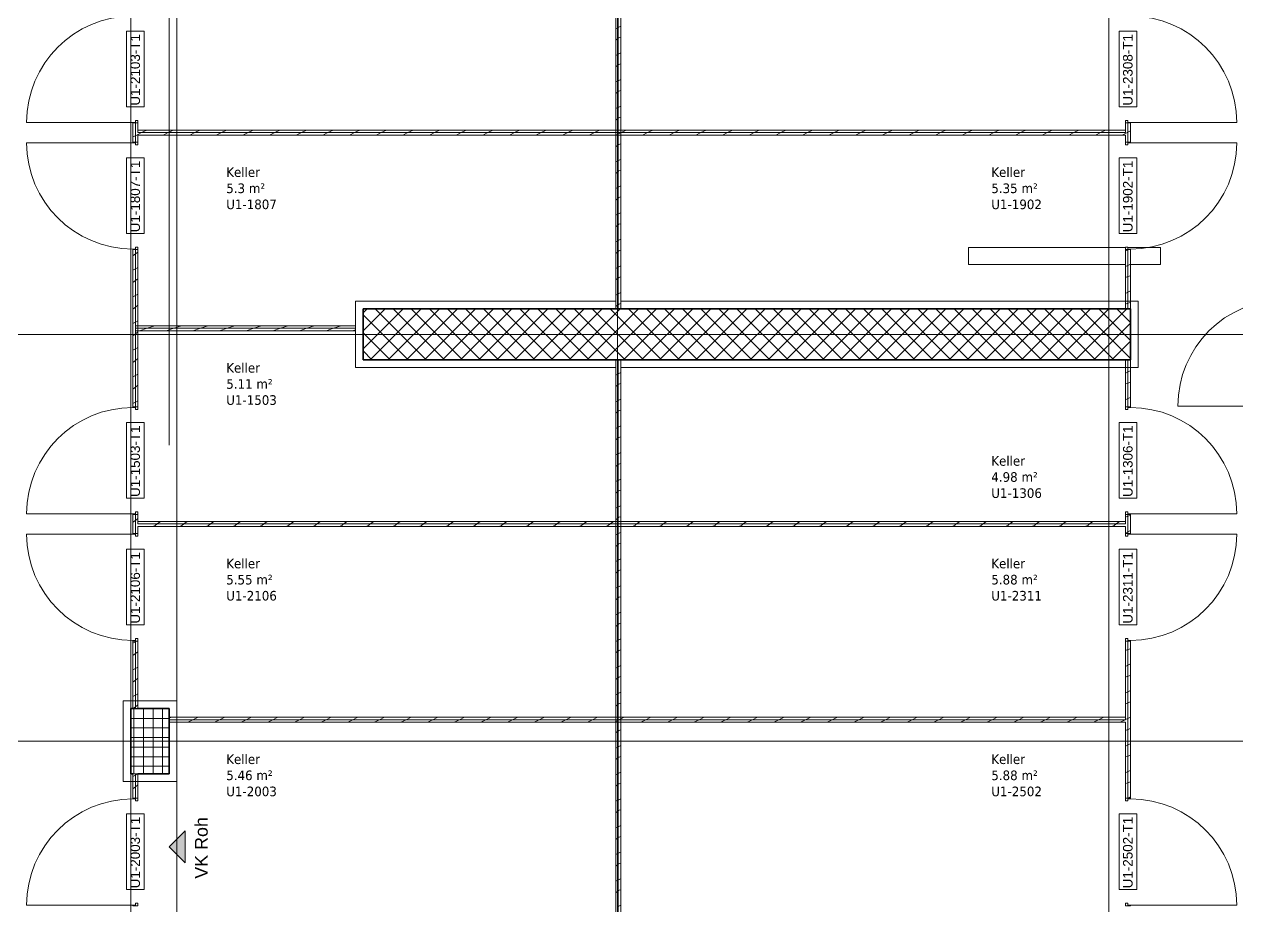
# Model space of a CAD drawing. Extents: x -882 to 937, y -179 to 966.
# Drawn here: x 124.1 to 313.7, y 317.1 to 454.9 of the extents above; entities that cross this region are included whole.
import ezdxf
from ezdxf.lldxf.tags import DXFTag

# ---------------------------------------------------------------- set-up
doc = ezdxf.new("R2010")
doc.units = 0
doc.layers.get('0').update_dxf_attribs({"lineweight": 13})
for name, color, linetype, lineweight in [('A-____-NOTE-TEXT', 7, 'Continuous', 9), ('A-AREA-____-IDEN', 7, 'Continuous', 5), ('A-DOOR-____-IDEN', 7, 'Continuous', 5), ('A-DOOR-FRAM-MCUT', 7, 'Continuous', 9), ('A-DOOR-OPNG-OTLN', 7, 'Continuous', 9), ('A-FLOR-____-OVHD', 7, 'Strichpunkt - Fein', 9), ('A-WALL-____-MCUT', 7, 'Continuous', 35), ('A-WALL-____-PATT', 7, 'Continuous', 35), ('A-WALL-FNSH-MCUT', 7, 'Continuous', 35), ('M-EQPM-____-OTLN', 7, 'Continuous', 9), ('S-COLS-____-MCUT', 7, 'Continuous', 35), ('S-COLS-____-OTLN', 7, 'Continuous', 9), ('S-GRID-____-OTLN', 7, 'Continuous', 5)]:
    doc.layers.add(name, color=color, linetype=linetype, lineweight=lineweight)
doc.styles.get("Standard").update_dxf_attribs({"font": 'arial.ttf'})
tags = doc.linetypes.add('_Rasterlinie_', pattern=[0.375, 0.2, -0.05, 0.075, -0.05]).pattern_tags.tags
tags[10:11] = [DXFTag(74, 4), DXFTag(75, 0), DXFTag(340, '0'), DXFTag(46, 1.0), DXFTag(50, 0.0), DXFTag(44, 0.0), DXFTag(45, 0.0)]
tags[8:9] = [DXFTag(74, 4), DXFTag(75, 0), DXFTag(340, '0'), DXFTag(46, 1.0), DXFTag(50, 0.0), DXFTag(44, 0.0), DXFTag(45, 0.0)]
tags[6:7] = [DXFTag(74, 4), DXFTag(75, 0), DXFTag(340, '0'), DXFTag(46, 1.0), DXFTag(50, 0.0), DXFTag(44, 0.0), DXFTag(45, 0.0)]
tags[4:5] = [DXFTag(74, 4), DXFTag(75, 0), DXFTag(340, '0'), DXFTag(46, 1.0), DXFTag(50, 0.0), DXFTag(44, 0.0), DXFTag(45, 0.0)]
tags = doc.linetypes.add('Strichpunkt - Fein', pattern=[0.2, 0.1, -0.05, 0, -0.05]).pattern_tags.tags
tags[10:11] = [DXFTag(74, 4), DXFTag(75, 0), DXFTag(340, '0'), DXFTag(46, 1.0), DXFTag(50, 0.0), DXFTag(44, 0.0), DXFTag(45, 0.0)]
tags[8:9] = [DXFTag(74, 4), DXFTag(75, 0), DXFTag(340, '0'), DXFTag(46, 1.0), DXFTag(50, 0.0), DXFTag(44, 0.0), DXFTag(45, 0.0)]
tags[6:7] = [DXFTag(74, 4), DXFTag(75, 0), DXFTag(340, '0'), DXFTag(46, 1.0), DXFTag(50, 0.0), DXFTag(44, 0.0), DXFTag(45, 0.0)]
tags[4:5] = [DXFTag(74, 4), DXFTag(75, 0), DXFTag(340, '0'), DXFTag(46, 1.0), DXFTag(50, 0.0), DXFTag(44, 0.0), DXFTag(45, 0.0)]

# ---------------------------------------------------------------- blocks, each defined once
blk = doc.blocks.new('Referenz-A0UJ2GK4XE', base_point=(-896.79, -159.76))
at = {"layer": 'A-____-NOTE-TEXT', "color": 0, "linetype": 'Continuous', "lineweight": 5, "ltscale": 0.13}
for p, q in [((149.28, 328.79), (146.78, 326.29)), ((149.28, 323.79), (149.28, 328.79)), ((146.78, 326.29), (149.28, 323.79))]:
    blk.add_line(p, q, dxfattribs=at)
for points in [[(149.28, 326.29), (146.78, 326.29), (149.28, 328.79)], [(149.28, 326.29), (149.28, 323.79), (146.78, 326.29)]]:
    blk.add_solid(points, dxfattribs=at)
at = {"layer": 'A-DOOR-____-IDEN', "color": 0, "linetype": 'Continuous', "ltscale": 0.13}
for p, q in [((140.08, 441.96), (140.08, 453.8)), ((140.08, 453.8), (142.86, 453.8)), ((142.86, 453.8), (142.86, 441.96)), ((295.28, 441.96), (295.28, 453.8)), ((295.28, 453.8), (298.06, 453.8)), ((298.06, 453.8), (298.06, 441.96)), ((142.86, 441.96), (140.08, 441.96)), ((298.06, 441.96), (295.28, 441.96)), ((140.08, 422.16), (140.08, 434)), ((140.08, 434), (142.86, 434)), ((142.86, 434), (142.86, 422.16)), ((295.28, 422.16), (295.28, 434)), ((295.28, 434), (298.06, 434)), ((298.06, 434), (298.06, 422.16)), ((142.86, 422.16), (140.08, 422.16)), ((298.06, 422.16), (295.28, 422.16)), ((140.08, 380.78), (140.08, 392.62)), ((140.08, 392.62), (142.86, 392.62)), ((142.86, 392.62), (142.86, 380.78)), ((295.28, 380.78), (295.28, 392.62)), ((295.28, 392.62), (298.06, 392.62)), ((298.06, 392.62), (298.06, 380.78)), ((142.86, 380.78), (140.08, 380.78)), ((298.06, 380.78), (295.28, 380.78)), ((140.08, 360.98), (140.08, 372.82)), ((140.08, 372.82), (142.86, 372.82)), ((142.86, 372.82), (142.86, 360.98)), ((295.28, 360.98), (295.28, 372.82)), ((295.28, 372.82), (298.06, 372.82)), ((298.06, 372.82), (298.06, 360.98)), ((142.86, 360.98), (140.08, 360.98)), ((298.06, 360.98), (295.28, 360.98)), ((140.08, 319.6), (140.08, 331.44)), ((140.08, 331.44), (142.86, 331.44)), ((142.86, 331.44), (142.86, 319.6)), ((295.28, 319.6), (295.28, 331.44)), ((295.28, 331.44), (298.06, 331.44)), ((298.06, 331.44), (298.06, 319.6)), ((142.86, 319.6), (140.08, 319.6)), ((298.06, 319.6), (295.28, 319.6))]:
    blk.add_line(p, q, dxfattribs=at)
at = {"layer": 'A-DOOR-FRAM-MCUT', "color": 0, "linetype": 'Continuous', "ltscale": 0.13}
for p, q in [((141.48, 439.84), (141.88, 439.84)), ((141.48, 439.54), (141.48, 439.84)), ((141.88, 439.84), (141.88, 439.44)), ((296.68, 439.84), (296.28, 439.84)), ((296.28, 439.84), (296.28, 439.44)), ((296.68, 439.54), (296.68, 439.84)), ((141.08, 439.54), (141.48, 439.54)), ((141.08, 439.44), (141.08, 439.54)), ((141.88, 439.44), (141.08, 439.44)), ((296.28, 439.44), (297.08, 439.44)), ((297.08, 439.54), (296.68, 439.54)), ((297.08, 439.44), (297.08, 439.54)), ((141.08, 436.44), (141.08, 436.34)), ((141.88, 436.44), (141.08, 436.44)), ((141.08, 436.34), (141.48, 436.34)), ((141.48, 436.34), (141.48, 436.04)), ((141.48, 436.04), (141.88, 436.04)), ((141.88, 436.04), (141.88, 436.44)), ((296.28, 436.44), (297.08, 436.44)), ((296.28, 436.04), (296.28, 436.44)), ((296.68, 436.04), (296.28, 436.04)), ((296.68, 436.34), (296.68, 436.04)), ((297.08, 436.34), (296.68, 436.34)), ((297.08, 436.44), (297.08, 436.34)), ((141.08, 419.74), (141.08, 419.64)), ((141.48, 419.74), (141.08, 419.74)), ((141.08, 419.64), (141.88, 419.64)), ((141.88, 420.04), (141.48, 420.04)), ((141.48, 420.04), (141.48, 419.74)), ((141.88, 419.64), (141.88, 420.04)), ((296.28, 420.04), (296.68, 420.04)), ((296.28, 419.64), (296.28, 420.04)), ((297.08, 419.64), (296.28, 419.64)), ((296.68, 420.04), (296.68, 419.74)), ((296.68, 419.74), (297.08, 419.74)), ((297.08, 419.74), (297.08, 419.64)), ((141.08, 395.06), (141.88, 395.06)), ((141.08, 394.96), (141.08, 395.06)), ((141.48, 394.96), (141.08, 394.96)), ((141.48, 394.66), (141.48, 394.96)), ((141.88, 394.66), (141.48, 394.66)), ((141.88, 395.06), (141.88, 394.66)), ((297.08, 395.06), (296.28, 395.06)), ((296.28, 395.06), (296.28, 394.66)), ((296.28, 394.66), (296.68, 394.66)), ((296.68, 394.66), (296.68, 394.96)), ((296.68, 394.96), (297.08, 394.96)), ((297.08, 394.96), (297.08, 395.06)), ((141.08, 378.36), (141.48, 378.36)), ((141.08, 378.26), (141.08, 378.36)), ((141.88, 378.26), (141.08, 378.26)), ((141.48, 378.66), (141.88, 378.66)), ((141.48, 378.36), (141.48, 378.66)), ((141.88, 378.66), (141.88, 378.26)), ((296.68, 378.66), (296.28, 378.66)), ((296.28, 378.66), (296.28, 378.26)), ((296.28, 378.26), (297.08, 378.26)), ((296.68, 378.36), (296.68, 378.66)), ((297.08, 378.36), (296.68, 378.36)), ((297.08, 378.26), (297.08, 378.36)), ((141.08, 375.26), (141.08, 375.16)), ((141.88, 375.26), (141.08, 375.26)), ((141.08, 375.16), (141.48, 375.16)), ((141.48, 375.16), (141.48, 374.86)), ((141.48, 374.86), (141.88, 374.86)), ((141.88, 374.86), (141.88, 375.26)), ((296.28, 375.26), (297.08, 375.26)), ((296.28, 374.86), (296.28, 375.26)), ((296.68, 374.86), (296.28, 374.86)), ((296.68, 375.16), (296.68, 374.86)), ((297.08, 375.16), (296.68, 375.16)), ((297.08, 375.26), (297.08, 375.16)), ((141.08, 358.56), (141.08, 358.46)), ((141.48, 358.56), (141.08, 358.56)), ((141.08, 358.46), (141.88, 358.46)), ((141.88, 358.86), (141.48, 358.86)), ((141.48, 358.86), (141.48, 358.56)), ((141.88, 358.46), (141.88, 358.86)), ((296.28, 358.86), (296.68, 358.86)), ((296.28, 358.46), (296.28, 358.86)), ((297.08, 358.46), (296.28, 358.46)), ((296.68, 358.86), (296.68, 358.56)), ((296.68, 358.56), (297.08, 358.56)), ((297.08, 358.56), (297.08, 358.46)), ((141.08, 333.87), (141.88, 333.87)), ((141.08, 333.77), (141.08, 333.87)), ((141.48, 333.77), (141.08, 333.77)), ((141.48, 333.47), (141.48, 333.77)), ((141.88, 333.87), (141.88, 333.47)), ((297.08, 333.87), (296.28, 333.87)), ((296.28, 333.87), (296.28, 333.47)), ((296.68, 333.47), (296.68, 333.77)), ((296.68, 333.77), (297.08, 333.77)), ((297.08, 333.77), (297.08, 333.87)), ((141.88, 333.47), (141.48, 333.47)), ((296.28, 333.47), (296.68, 333.47)), ((141.08, 317.17), (141.48, 317.17)), ((141.08, 317.07), (141.08, 317.17)), ((141.88, 317.07), (141.08, 317.07)), ((141.48, 317.47), (141.88, 317.47)), ((141.48, 317.17), (141.48, 317.47)), ((141.88, 317.47), (141.88, 317.07)), ((296.68, 317.47), (296.28, 317.47)), ((296.28, 317.47), (296.28, 317.07)), ((296.28, 317.07), (297.08, 317.07)), ((296.68, 317.17), (296.68, 317.47)), ((297.08, 317.17), (296.68, 317.17)), ((297.08, 317.07), (297.08, 317.17))]:
    blk.add_line(p, q, dxfattribs=at)
at = {"layer": 'A-DOOR-OPNG-OTLN', "color": 0, "linetype": 'Continuous', "ltscale": 0.13}
for p, q in [((141.08, 439.54), (124.48, 439.54)), ((297.08, 439.54), (313.68, 439.54)), ((141.08, 436.34), (124.48, 436.34)), ((297.08, 436.34), (313.68, 436.34)), ((321.08, 395.19), (304.48, 395.19)), ((141.08, 378.36), (124.48, 378.36)), ((297.08, 378.36), (313.68, 378.36)), ((141.08, 375.16), (124.48, 375.16)), ((297.08, 375.16), (313.68, 375.16)), ((141.08, 317.17), (124.48, 317.17)), ((297.08, 317.17), (313.68, 317.17))]:
    blk.add_line(p, q, dxfattribs=at)
for centre, major_axis in [((141.08, 439.54), (0, 16.6)), ((297.08, 439.54), (16.6, 0)), ((141.08, 436.34), (-16.6, 0)), ((297.08, 436.34), (0, -16.6)), ((321.08, 395.19), (0, 16.6)), ((141.08, 378.36), (0, 16.6)), ((297.08, 378.36), (16.6, 0)), ((141.08, 375.16), (-16.6, 0)), ((297.08, 375.16), (0, -16.6)), ((141.08, 317.17), (0, 16.6)), ((297.08, 317.17), (16.6, 0))]:
    blk.add_ellipse(centre, major_axis=major_axis, ratio=1, start_param=0, end_param=1.570796, dxfattribs=at)
at = {"layer": 'A-FLOR-____-OVHD', "color": 0, "linetype": 'Strichpunkt - Fein', "ltscale": 0.13}
for p, q in [((146.78, 389.05), (146.78, 724.5)), ((147.98, 705.6), (147.98, 225.5)), ((216.58, 411.6), (175.88, 411.6)), ((175.88, 411.6), (175.88, 401.2)), ((298.28, 411.6), (217.38, 411.6)), ((298.28, 401.2), (298.28, 411.6)), ((175.88, 401.2), (216.58, 401.2)), ((217.38, 401.2), (298.28, 401.2)), ((147.98, 349.1), (139.58, 349.1)), ((139.58, 349.1), (139.58, 336.5)), ((147.98, 336.5), (147.98, 349.1)), ((139.58, 336.5), (147.98, 336.5))]:
    blk.add_line(p, q, dxfattribs=at)
at = {"layer": 'A-WALL-____-MCUT', "color": 0, "linetype": 'Continuous', "lineweight": 9, "ltscale": 0.13}
for p, q in [((216.98, 410.4), (216.98, 560)), ((141.48, 436.44), (141.48, 439.44)), ((141.88, 438.34), (141.88, 437.94)), ((296.28, 437.94), (141.88, 437.94)), ((296.28, 437.94), (296.28, 438.34)), ((296.68, 436.44), (296.68, 439.44)), ((141.48, 395.06), (141.48, 419.64)), ((296.68, 410.4), (296.68, 419.64)), ((175.88, 407.35), (141.48, 407.35)), ((216.98, 224.3), (216.98, 402.4)), ((296.68, 395.06), (296.68, 402.4)), ((141.48, 375.26), (141.48, 378.26)), ((296.68, 375.26), (296.68, 378.26)), ((141.88, 377.16), (141.88, 376.76)), ((296.28, 376.76), (141.88, 376.76)), ((296.28, 376.76), (296.28, 377.16)), ((141.48, 347.9), (141.48, 358.46)), ((296.68, 333.87), (296.68, 358.46)), ((141.08, 347.9), (141.88, 347.9)), ((296.28, 346.16), (146.78, 346.16)), ((296.28, 346.16), (296.28, 346.56)), ((141.88, 337.7), (141.08, 337.7)), ((141.48, 333.87), (141.48, 337.7))]:
    blk.add_line(p, q, dxfattribs=at)
at = {"layer": 'A-WALL-____-MCUT', "color": 0, "linetype": 'Continuous', "ltscale": 0.35}
for p, q in [((297.08, 410.4), (177.08, 410.4)), ((177.08, 410.4), (177.08, 402.4)), ((297.08, 402.4), (297.08, 410.4)), ((177.08, 402.4), (297.08, 402.4))]:
    blk.add_line(p, q, dxfattribs=at)
at = {"layer": 'A-WALL-____-PATT', "color": 0, "linetype": 'Continuous', "lineweight": 9, "ltscale": 0.13}
for p, q in [((216.98, 454.38), (216.58, 454.18)), ((217.38, 454.58), (216.98, 454.38)), ((216.98, 452.68), (216.58, 452.38)), ((217.06, 452.75), (216.98, 452.68)), ((217.38, 452.85), (217.1, 452.76)), ((216.98, 450.21), (216.58, 450.01)), ((217.38, 450.41), (216.98, 450.21)), ((216.98, 448.52), (216.58, 448.22)), ((217.06, 448.58), (216.98, 448.52)), ((217.38, 448.69), (217.1, 448.6)), ((216.98, 446.05), (216.58, 445.85)), ((217.38, 446.25), (216.98, 446.05)), ((216.98, 444.35), (216.58, 444.05)), ((217.06, 444.42), (216.98, 444.35)), ((217.38, 444.52), (217.1, 444.43)), ((216.98, 441.88), (216.58, 441.68)), ((217.38, 442.08), (216.98, 441.88)), ((216.98, 440.19), (216.58, 439.89)), ((217.06, 440.25), (216.98, 440.19)), ((217.38, 440.36), (217.1, 440.27)), ((142.45, 437.94), (141.88, 437.65)), ((143.25, 438.34), (142.45, 437.94)), ((146.61, 437.94), (145.81, 437.54)), ((147.41, 438.34), (146.61, 437.94)), ((150.78, 437.94), (149.98, 437.54)), ((151.58, 438.34), (150.78, 437.94)), ((154.94, 437.94), (154.14, 437.54)), ((155.74, 438.34), (154.94, 437.94)), ((159.11, 437.94), (158.31, 437.54)), ((159.91, 438.34), (159.11, 437.94)), ((163.27, 437.94), (162.47, 437.54)), ((164.07, 438.34), (163.27, 437.94)), ((167.44, 437.94), (166.64, 437.54)), ((168.24, 438.34), (167.44, 437.94)), ((171.6, 437.94), (170.8, 437.54)), ((172.4, 438.34), (171.6, 437.94)), ((175.77, 437.94), (174.97, 437.54)), ((176.57, 438.34), (175.77, 437.94)), ((179.93, 437.94), (179.13, 437.54)), ((180.73, 438.34), (179.93, 437.94)), ((184.1, 437.94), (183.3, 437.54)), ((184.9, 438.34), (184.1, 437.94)), ((188.26, 437.94), (187.46, 437.54)), ((189.06, 438.34), (188.26, 437.94)), ((192.43, 437.94), (191.63, 437.54)), ((193.23, 438.34), (192.43, 437.94)), ((196.59, 437.94), (195.79, 437.54)), ((197.39, 438.34), (196.59, 437.94)), ((200.76, 437.94), (199.96, 437.54)), ((201.56, 438.34), (200.76, 437.94)), ((204.92, 437.94), (204.12, 437.54)), ((205.72, 438.34), (204.92, 437.94)), ((209.09, 437.94), (208.29, 437.54)), ((209.89, 438.34), (209.09, 437.94)), ((213.25, 437.94), (212.45, 437.54)), ((214.05, 438.34), (213.25, 437.94)), ((217.42, 437.94), (216.62, 437.54)), ((218.22, 438.34), (217.42, 437.94)), ((221.58, 437.94), (220.78, 437.54)), ((222.38, 438.34), (221.58, 437.94)), ((225.75, 437.94), (224.95, 437.54)), ((226.55, 438.34), (225.75, 437.94)), ((229.91, 437.94), (229.11, 437.54)), ((230.71, 438.34), (229.91, 437.94)), ((234.07, 437.94), (233.27, 437.54)), ((234.87, 438.34), (234.07, 437.94)), ((238.24, 437.94), (237.44, 437.54)), ((239.04, 438.34), (238.24, 437.94)), ((242.4, 437.94), (241.6, 437.54)), ((243.2, 438.34), (242.4, 437.94)), ((246.57, 437.94), (245.77, 437.54)), ((247.37, 438.34), (246.57, 437.94)), ((250.73, 437.94), (249.93, 437.54)), ((251.53, 438.34), (250.73, 437.94)), ((254.9, 437.94), (254.1, 437.54)), ((255.7, 438.34), (254.9, 437.94)), ((259.06, 437.94), (258.26, 437.54)), ((259.86, 438.34), (259.06, 437.94)), ((263.23, 437.94), (262.43, 437.54)), ((264.03, 438.34), (263.23, 437.94)), ((267.39, 437.94), (266.59, 437.54)), ((268.19, 438.34), (267.39, 437.94)), ((271.56, 437.94), (270.76, 437.54)), ((272.36, 438.34), (271.56, 437.94)), ((275.72, 437.94), (274.92, 437.54)), ((276.52, 438.34), (275.72, 437.94)), ((279.89, 437.94), (279.09, 437.54)), ((280.69, 438.34), (279.89, 437.94)), ((284.05, 437.94), (283.25, 437.54)), ((284.85, 438.34), (284.05, 437.94)), ((288.22, 437.94), (287.42, 437.54)), ((289.02, 438.34), (288.22, 437.94)), ((292.38, 437.94), (291.58, 437.54)), ((293.18, 438.34), (292.38, 437.94)), ((296.68, 438), (296.28, 437.8)), ((297.08, 438.2), (296.68, 438)), ((141.48, 437.45), (141.08, 437.25)), ((141.88, 437.65), (141.48, 437.45)), ((216.62, 437.54), (216.58, 437.52)), ((217.06, 436.09), (216.98, 436.02)), ((217.38, 436.2), (217.1, 436.1)), ((296.28, 437.8), (295.75, 437.54)), ((216.98, 436.02), (216.58, 435.72)), ((216.98, 433.55), (216.58, 433.35)), ((217.38, 433.75), (216.98, 433.55)), ((216.98, 431.86), (216.58, 431.56)), ((217.06, 431.92), (216.98, 431.86)), ((217.38, 432.03), (217.1, 431.94)), ((216.98, 429.39), (216.58, 429.19)), ((217.38, 429.59), (216.98, 429.39)), ((216.98, 427.69), (216.58, 427.39)), ((217.06, 427.76), (216.98, 427.69)), ((217.38, 427.87), (217.1, 427.77)), ((216.98, 425.22), (216.58, 425.02)), ((217.38, 425.42), (216.98, 425.22)), ((216.98, 423.53), (216.58, 423.23)), ((217.06, 423.59), (216.98, 423.53)), ((217.38, 423.7), (217.1, 423.61)), ((216.98, 421.06), (216.58, 420.86)), ((217.38, 421.26), (216.98, 421.06)), ((141.88, 419.27), (141.48, 418.97)), ((216.98, 419.36), (216.58, 419.06)), ((217.06, 419.43), (216.98, 419.36)), ((217.38, 419.54), (217.1, 419.45)), ((296.68, 419.59), (296.28, 419.46)), ((296.81, 419.64), (296.68, 419.59)), ((141.48, 418.97), (141.08, 418.67)), ((217.38, 417.09), (216.98, 416.89)), ((296.68, 417.18), (296.28, 416.98)), ((297.08, 417.38), (296.68, 417.18)), ((141.48, 416.63), (141.08, 416.43)), ((141.88, 416.83), (141.48, 416.63)), ((216.98, 416.89), (216.58, 416.69)), ((216.98, 415.2), (216.58, 414.9)), ((217.06, 415.26), (216.98, 415.2)), ((217.38, 415.37), (217.1, 415.28)), ((296.68, 415.43), (296.28, 415.3)), ((297.08, 415.56), (296.68, 415.43)), ((141.48, 414.8), (141.08, 414.5)), ((141.88, 415.1), (141.48, 414.8)), ((141.48, 412.46), (141.08, 412.26)), ((141.88, 412.66), (141.48, 412.46)), ((216.98, 412.73), (216.58, 412.53)), ((217.38, 412.93), (216.98, 412.73)), ((296.68, 413.01), (296.28, 412.81)), ((297.08, 413.21), (296.68, 413.01)), ((297.08, 411.4), (296.68, 411.26)), ((141.48, 410.64), (141.08, 410.34)), ((141.88, 410.94), (141.48, 410.64)), ((177.08, 409.77), (177.7, 410.4)), ((177.08, 406.94), (180.53, 410.4)), ((177.08, 404.12), (183.36, 410.4)), ((178.19, 402.4), (186.19, 410.4)), ((186.97, 402.4), (178.97, 410.4)), ((181.02, 402.4), (189.02, 410.4)), ((189.8, 402.4), (181.8, 410.4)), ((183.85, 402.4), (191.85, 410.4)), ((192.63, 402.4), (184.63, 410.4)), ((186.67, 402.4), (194.67, 410.4)), ((195.46, 402.4), (187.46, 410.4)), ((189.5, 402.4), (197.5, 410.4)), ((198.28, 402.4), (190.28, 410.4)), ((192.33, 402.4), (200.33, 410.4)), ((201.11, 402.4), (193.11, 410.4)), ((195.16, 402.4), (203.16, 410.4)), ((203.94, 402.4), (195.94, 410.4)), ((197.99, 402.4), (205.99, 410.4)), ((206.77, 402.4), (198.77, 410.4)), ((200.82, 402.4), (208.82, 410.4)), ((209.6, 402.4), (201.6, 410.4)), ((203.65, 402.4), (211.65, 410.4)), ((212.43, 402.4), (204.43, 410.4)), ((206.47, 402.4), (214.47, 410.4)), ((215.25, 402.4), (207.25, 410.4)), ((209.3, 402.4), (217.3, 410.4)), ((218.08, 402.4), (210.08, 410.4)), ((212.13, 402.4), (220.13, 410.4)), ((220.91, 402.4), (212.91, 410.4)), ((214.96, 402.4), (222.96, 410.4)), ((223.74, 402.4), (215.74, 410.4)), ((216.98, 411.03), (216.58, 410.73)), ((217.06, 411.1), (216.98, 411.03)), ((217.38, 411.21), (217.1, 411.12)), ((217.79, 402.4), (225.79, 410.4)), ((226.57, 402.4), (218.57, 410.4)), ((220.62, 402.4), (228.62, 410.4)), ((229.4, 402.4), (221.4, 410.4)), ((223.44, 402.4), (231.44, 410.4)), ((232.22, 402.4), (224.22, 410.4)), ((226.27, 402.4), (234.27, 410.4)), ((235.05, 402.4), (227.05, 410.4)), ((229.1, 402.4), (237.1, 410.4)), ((237.88, 402.4), (229.88, 410.4)), ((231.93, 402.4), (239.93, 410.4)), ((240.71, 402.4), (232.71, 410.4)), ((234.76, 402.4), (242.76, 410.4)), ((243.54, 402.4), (235.54, 410.4)), ((237.59, 402.4), (245.59, 410.4)), ((246.37, 402.4), (238.37, 410.4)), ((240.41, 402.4), (248.41, 410.4)), ((249.2, 402.4), (241.2, 410.4)), ((243.24, 402.4), (251.24, 410.4)), ((252.02, 402.4), (244.02, 410.4)), ((246.07, 402.4), (254.07, 410.4)), ((254.85, 402.4), (246.85, 410.4)), ((248.9, 402.4), (256.9, 410.4)), ((257.68, 402.4), (249.68, 410.4)), ((251.73, 402.4), (259.73, 410.4)), ((260.51, 402.4), (252.51, 410.4)), ((254.56, 402.4), (262.56, 410.4)), ((263.34, 402.4), (255.34, 410.4)), ((257.39, 402.4), (265.39, 410.4)), ((266.17, 402.4), (258.17, 410.4)), ((260.21, 402.4), (268.21, 410.4)), ((268.99, 402.4), (260.99, 410.4)), ((263.04, 402.4), (271.04, 410.4)), ((271.82, 402.4), (263.82, 410.4)), ((265.87, 402.4), (273.87, 410.4)), ((274.65, 402.4), (266.65, 410.4)), ((268.7, 402.4), (276.7, 410.4)), ((277.48, 402.4), (269.48, 410.4)), ((271.53, 402.4), (279.53, 410.4)), ((280.31, 402.4), (272.31, 410.4)), ((274.36, 402.4), (282.36, 410.4)), ((283.14, 402.4), (275.14, 410.4)), ((277.18, 402.4), (285.18, 410.4)), ((285.96, 402.4), (277.96, 410.4)), ((280.01, 402.4), (288.01, 410.4)), ((288.79, 402.4), (280.79, 410.4)), ((282.84, 402.4), (290.84, 410.4)), ((291.62, 402.4), (283.62, 410.4)), ((285.67, 402.4), (293.67, 410.4)), ((294.45, 402.4), (286.45, 410.4)), ((288.5, 402.4), (296.5, 410.4)), ((297.08, 402.6), (289.28, 410.4)), ((297.08, 405.43), (292.11, 410.4)), ((297.08, 408.26), (294.94, 410.4)), ((296.68, 411.26), (296.28, 411.13)), ((141.48, 408.3), (141.08, 408.1)), ((141.88, 408.5), (141.48, 408.3)), ((144.52, 407.75), (143.32, 407.35)), ((148.69, 407.75), (147.49, 407.35)), ((152.85, 407.75), (151.65, 407.35)), ((157.02, 407.75), (155.82, 407.35)), ((161.18, 407.75), (159.98, 407.35)), ((165.35, 407.75), (164.15, 407.35)), ((169.51, 407.75), (168.31, 407.35)), ((173.68, 407.75), (172.48, 407.35)), ((184.14, 402.4), (177.08, 409.47)), ((291.33, 402.4), (297.08, 408.15)), ((141.48, 406.47), (141.08, 406.17)), ((141.88, 406.77), (141.48, 406.47)), ((143.32, 407.35), (142.13, 406.95)), ((147.49, 407.35), (146.3, 406.95)), ((151.65, 407.35), (150.46, 406.95)), ((155.82, 407.35), (154.63, 406.95)), ((159.98, 407.35), (158.79, 406.95)), ((164.15, 407.35), (162.96, 406.95)), ((168.31, 407.35), (167.12, 406.95)), ((172.48, 407.35), (171.29, 406.95)), ((175.88, 407.09), (175.45, 406.95)), ((181.31, 402.4), (177.08, 406.64)), ((141.48, 404.13), (141.08, 403.93)), ((141.88, 404.33), (141.48, 404.13)), ((178.48, 402.4), (177.08, 403.81)), ((294.16, 402.4), (297.08, 405.32)), ((141.48, 402.31), (141.08, 402.01)), ((141.88, 402.61), (141.48, 402.31)), ((296.98, 402.4), (297.08, 402.49)), ((141.88, 400.17), (141.48, 399.97)), ((216.98, 400.23), (216.58, 400.03)), ((217.38, 400.43), (216.98, 400.23)), ((296.68, 400.52), (296.28, 400.32)), ((297.08, 400.72), (296.68, 400.52)), ((141.48, 399.97), (141.08, 399.77)), ((141.48, 398.14), (141.08, 397.84)), ((141.88, 398.44), (141.48, 398.14)), ((216.98, 398.54), (216.58, 398.24)), ((217.06, 398.61), (216.98, 398.54)), ((217.38, 398.71), (217.1, 398.62)), ((296.68, 398.77), (296.28, 398.64)), ((297.08, 398.9), (296.68, 398.77)), ((217.38, 396.27), (216.98, 396.07)), ((296.68, 396.35), (296.28, 396.15)), ((297.08, 396.55), (296.68, 396.35)), ((141.48, 395.8), (141.08, 395.6)), ((141.88, 396), (141.48, 395.8)), ((216.98, 396.07), (216.58, 395.87)), ((216.98, 394.37), (216.58, 394.07)), ((217.06, 394.44), (216.98, 394.37)), ((217.38, 394.55), (217.1, 394.46)), ((216.98, 391.9), (216.58, 391.7)), ((217.38, 392.1), (216.98, 391.9)), ((216.98, 390.21), (216.58, 389.91)), ((217.07, 390.28), (216.98, 390.21)), ((217.38, 390.38), (217.1, 390.29)), ((216.98, 387.74), (216.58, 387.54)), ((217.38, 387.94), (216.98, 387.74)), ((216.98, 386.04), (216.58, 385.74)), ((217.07, 386.11), (216.98, 386.04)), ((217.38, 386.22), (217.1, 386.13)), ((216.98, 383.57), (216.58, 383.37)), ((217.38, 383.77), (216.98, 383.57)), ((216.98, 381.88), (216.58, 381.58)), ((217.07, 381.95), (216.98, 381.88)), ((217.38, 382.05), (217.1, 381.96)), ((216.98, 379.41), (216.58, 379.21)), ((217.38, 379.61), (216.98, 379.41)), ((141.48, 377.32), (141.08, 377.02)), ((141.88, 377.62), (141.48, 377.32)), ((216.98, 377.71), (216.58, 377.41)), ((217.07, 377.78), (216.98, 377.71)), ((217.38, 377.89), (217.1, 377.8)), ((296.68, 377.95), (296.28, 377.81)), ((297.08, 378.08), (296.68, 377.95)), ((144.67, 376.58), (144.23, 376.36)), ((144.89, 376.76), (144.59, 376.53)), ((145.43, 377.16), (144.89, 376.76)), ((148.84, 376.58), (148.4, 376.36)), ((149.06, 376.76), (148.76, 376.53)), ((149.59, 377.16), (149.06, 376.76)), ((153, 376.58), (152.56, 376.36)), ((153.22, 376.76), (152.92, 376.53)), ((153.76, 377.16), (153.22, 376.76)), ((157.17, 376.58), (156.72, 376.36)), ((157.39, 376.76), (157.09, 376.53)), ((157.92, 377.16), (157.39, 376.76)), ((161.33, 376.58), (160.89, 376.36)), ((161.55, 376.76), (161.25, 376.53)), ((162.09, 377.16), (161.55, 376.76)), ((165.49, 376.58), (165.05, 376.36)), ((165.72, 376.76), (165.42, 376.53)), ((166.25, 377.16), (165.72, 376.76)), ((169.66, 376.58), (169.22, 376.36)), ((169.88, 376.76), (169.58, 376.53)), ((170.42, 377.16), (169.88, 376.76)), ((173.82, 376.58), (173.38, 376.36)), ((174.05, 376.76), (173.75, 376.53)), ((174.58, 377.16), (174.05, 376.76)), ((177.99, 376.58), (177.55, 376.36)), ((178.21, 376.76), (177.91, 376.53)), ((178.75, 377.16), (178.21, 376.76)), ((182.15, 376.58), (181.71, 376.36)), ((182.38, 376.76), (182.08, 376.53)), ((182.91, 377.16), (182.38, 376.76)), ((186.32, 376.58), (185.88, 376.36)), ((186.54, 376.76), (186.24, 376.53)), ((187.08, 377.16), (186.54, 376.76)), ((190.48, 376.58), (190.04, 376.36)), ((190.71, 376.76), (190.41, 376.53)), ((191.24, 377.16), (190.71, 376.76)), ((194.65, 376.58), (194.21, 376.36)), ((194.87, 376.76), (194.57, 376.53)), ((195.41, 377.16), (194.87, 376.76)), ((198.81, 376.58), (198.37, 376.36)), ((199.04, 376.76), (198.74, 376.53)), ((199.57, 377.16), (199.04, 376.76)), ((202.98, 376.58), (202.54, 376.36)), ((203.2, 376.76), (202.9, 376.53)), ((203.74, 377.16), (203.2, 376.76)), ((207.14, 376.58), (206.7, 376.36)), ((207.37, 376.76), (207.07, 376.53)), ((207.9, 377.16), (207.37, 376.76)), ((211.31, 376.58), (210.87, 376.36)), ((211.53, 376.76), (211.24, 376.53)), ((212.07, 377.16), (211.53, 376.76)), ((215.47, 376.58), (215.03, 376.36)), ((215.7, 376.76), (215.4, 376.53)), ((216.23, 377.16), (215.7, 376.76)), ((217.38, 375.44), (216.98, 375.24)), ((219.64, 376.58), (219.2, 376.36)), ((219.86, 376.76), (219.57, 376.53)), ((220.4, 377.16), (219.86, 376.76)), ((223.8, 376.58), (223.36, 376.36)), ((224.03, 376.76), (223.73, 376.53)), ((224.56, 377.16), (224.03, 376.76)), ((227.97, 376.58), (227.53, 376.36)), ((228.19, 376.76), (227.9, 376.53)), ((228.73, 377.16), (228.19, 376.76)), ((232.13, 376.58), (231.69, 376.36)), ((232.36, 376.76), (232.06, 376.53)), ((232.89, 377.16), (232.36, 376.76)), ((236.3, 376.58), (235.86, 376.36)), ((236.52, 376.76), (236.23, 376.53)), ((237.06, 377.16), (236.52, 376.76)), ((240.46, 376.58), (240.02, 376.36)), ((240.69, 376.76), (240.39, 376.53)), ((241.22, 377.16), (240.69, 376.76)), ((244.63, 376.58), (244.19, 376.36)), ((244.85, 376.76), (244.56, 376.54)), ((245.39, 377.16), (244.85, 376.76)), ((248.79, 376.58), (248.35, 376.36)), ((249.02, 376.76), (248.72, 376.54)), ((249.55, 377.16), (249.02, 376.76)), ((252.96, 376.58), (252.52, 376.36)), ((253.18, 376.76), (252.89, 376.54)), ((253.72, 377.16), (253.18, 376.76)), ((257.12, 376.58), (256.68, 376.36)), ((257.35, 376.76), (257.05, 376.54)), ((257.88, 377.16), (257.35, 376.76)), ((261.29, 376.58), (260.85, 376.36)), ((261.51, 376.76), (261.22, 376.54)), ((262.05, 377.16), (261.51, 376.76)), ((265.45, 376.58), (265.01, 376.36)), ((265.68, 376.76), (265.38, 376.54)), ((266.21, 377.16), (265.68, 376.76)), ((269.62, 376.58), (269.18, 376.36)), ((269.84, 376.76), (269.55, 376.54)), ((270.38, 377.16), (269.84, 376.76)), ((273.78, 376.58), (273.34, 376.36)), ((274.01, 376.76), (273.72, 376.54)), ((274.54, 377.16), (274.01, 376.76)), ((277.95, 376.58), (277.51, 376.36)), ((278.17, 376.76), (277.88, 376.54)), ((278.71, 377.16), (278.17, 376.76)), ((282.11, 376.58), (281.67, 376.36)), ((282.34, 376.76), (282.05, 376.54)), ((282.87, 377.16), (282.34, 376.76)), ((286.28, 376.58), (285.84, 376.36)), ((286.5, 376.76), (286.21, 376.54)), ((287.04, 377.16), (286.5, 376.76)), ((290.44, 376.58), (290, 376.36)), ((290.67, 376.76), (290.38, 376.54)), ((291.2, 377.16), (290.67, 376.76)), ((294.61, 376.58), (294.17, 376.36)), ((294.83, 376.76), (294.54, 376.54)), ((295.37, 377.16), (294.83, 376.76)), ((296.68, 375.53), (296.28, 375.33)), ((297.08, 375.73), (296.68, 375.53)), ((216.98, 375.24), (216.58, 375.04)), ((216.98, 373.55), (216.58, 373.25)), ((217.07, 373.62), (216.98, 373.55)), ((217.38, 373.72), (217.1, 373.63)), ((216.98, 371.08), (216.58, 370.88)), ((217.38, 371.28), (216.98, 371.08)), ((216.98, 369.38), (216.58, 369.08)), ((217.07, 369.45), (216.98, 369.38)), ((217.38, 369.56), (217.1, 369.47)), ((216.98, 366.91), (216.58, 366.71)), ((217.38, 367.11), (216.98, 366.91)), ((216.98, 365.22), (216.58, 364.92)), ((217.07, 365.29), (216.98, 365.22)), ((217.38, 365.39), (217.1, 365.3)), ((216.98, 362.75), (216.58, 362.55)), ((217.38, 362.95), (216.98, 362.75)), ((216.98, 361.05), (216.58, 360.75)), ((217.07, 361.12), (216.98, 361.05)), ((217.38, 361.23), (217.1, 361.14)), ((141.48, 358.32), (141.08, 358.12)), ((141.75, 358.46), (141.48, 358.32)), ((216.98, 358.58), (216.58, 358.38)), ((217.38, 358.78), (216.98, 358.58)), ((141.48, 356.49), (141.08, 356.19)), ((141.88, 356.79), (141.48, 356.49)), ((216.98, 356.89), (216.58, 356.59)), ((217.07, 356.96), (216.98, 356.89)), ((217.38, 357.07), (217.1, 356.98)), ((296.68, 357.12), (296.28, 356.99)), ((297.08, 357.26), (296.68, 357.12)), ((217.38, 354.62), (216.98, 354.42)), ((296.68, 354.7), (296.28, 354.5)), ((297.08, 354.9), (296.68, 354.7)), ((141.48, 354.15), (141.08, 353.95)), ((141.88, 354.35), (141.48, 354.15)), ((141.88, 352.63), (141.48, 352.33)), ((216.98, 354.42), (216.58, 354.22)), ((216.98, 352.72), (216.58, 352.42)), ((217.07, 352.8), (216.98, 352.72)), ((217.38, 352.9), (217.1, 352.81)), ((296.68, 352.96), (296.28, 352.82)), ((297.08, 353.09), (296.68, 352.96)), ((141.48, 352.33), (141.08, 352.03)), ((297.08, 350.74), (296.68, 350.54)), ((141.48, 349.99), (141.08, 349.79)), ((141.88, 350.19), (141.48, 349.99)), ((216.98, 350.25), (216.58, 350.05)), ((217.38, 350.45), (216.98, 350.25)), ((296.68, 350.54), (296.28, 350.34)), ((297.08, 348.93), (296.68, 348.79)), ((141.48, 348.16), (141.13, 347.9)), ((141.88, 348.46), (141.48, 348.16)), ((216.98, 348.56), (216.58, 348.26)), ((217.07, 348.63), (216.98, 348.56)), ((217.38, 348.74), (217.1, 348.65)), ((296.68, 348.79), (296.28, 348.66)), ((147.12, 346.56), (146.78, 346.39)), ((150.49, 346.16), (149.69, 345.76)), ((151.29, 346.56), (150.49, 346.16)), ((154.65, 346.16), (153.85, 345.76)), ((155.45, 346.56), (154.65, 346.16)), ((158.82, 346.16), (158.02, 345.76)), ((159.62, 346.56), (158.82, 346.16)), ((162.98, 346.16), (162.18, 345.76)), ((163.78, 346.56), (162.98, 346.16)), ((167.15, 346.16), (166.35, 345.76)), ((167.95, 346.56), (167.15, 346.16)), ((171.31, 346.16), (170.51, 345.76)), ((172.11, 346.56), (171.31, 346.16)), ((175.48, 346.16), (174.68, 345.76)), ((176.28, 346.56), (175.48, 346.16)), ((179.64, 346.16), (178.84, 345.76)), ((180.44, 346.56), (179.64, 346.16)), ((183.81, 346.16), (183.01, 345.76)), ((184.61, 346.56), (183.81, 346.16)), ((187.97, 346.16), (187.17, 345.76)), ((188.77, 346.56), (187.97, 346.16)), ((192.14, 346.16), (191.34, 345.76)), ((192.94, 346.56), (192.14, 346.16)), ((196.3, 346.16), (195.5, 345.76)), ((197.1, 346.56), (196.3, 346.16)), ((200.47, 346.16), (199.67, 345.76)), ((201.27, 346.56), (200.47, 346.16)), ((204.63, 346.16), (203.83, 345.76)), ((205.43, 346.56), (204.63, 346.16)), ((208.8, 346.16), (208, 345.76)), ((209.6, 346.56), (208.8, 346.16)), ((212.96, 346.16), (212.16, 345.76)), ((213.76, 346.56), (212.96, 346.16)), ((216.58, 345.89), (216.33, 345.76)), ((216.98, 346.09), (216.58, 345.89)), ((217.38, 346.29), (216.98, 346.09)), ((217.93, 346.56), (217.38, 346.29)), ((221.29, 346.16), (220.49, 345.76)), ((222.09, 346.56), (221.29, 346.16)), ((225.46, 346.16), (224.66, 345.76)), ((226.26, 346.56), (225.46, 346.16)), ((229.62, 346.16), (228.82, 345.76)), ((230.42, 346.56), (229.62, 346.16)), ((233.78, 346.16), (232.98, 345.76)), ((234.58, 346.56), (233.78, 346.16)), ((237.95, 346.16), (237.15, 345.76)), ((238.75, 346.56), (237.95, 346.16)), ((242.11, 346.16), (241.31, 345.76)), ((242.91, 346.56), (242.11, 346.16)), ((246.28, 346.16), (245.48, 345.76)), ((247.08, 346.56), (246.28, 346.16)), ((250.44, 346.16), (249.64, 345.76)), ((251.24, 346.56), (250.44, 346.16)), ((254.61, 346.16), (253.81, 345.76)), ((255.41, 346.56), (254.61, 346.16)), ((258.77, 346.16), (257.97, 345.76)), ((259.57, 346.56), (258.77, 346.16)), ((262.94, 346.16), (262.14, 345.76)), ((263.74, 346.56), (262.94, 346.16)), ((267.1, 346.16), (266.3, 345.76)), ((267.9, 346.56), (267.1, 346.16)), ((271.27, 346.16), (270.47, 345.76)), ((272.07, 346.56), (271.27, 346.16)), ((275.43, 346.16), (274.63, 345.76)), ((276.23, 346.56), (275.43, 346.16)), ((279.6, 346.16), (278.8, 345.76)), ((280.4, 346.56), (279.6, 346.16)), ((283.76, 346.16), (282.96, 345.76)), ((284.56, 346.56), (283.76, 346.16)), ((287.93, 346.16), (287.13, 345.76)), ((288.73, 346.56), (287.93, 346.16)), ((292.09, 346.16), (291.29, 345.76)), ((292.89, 346.56), (292.09, 346.16)), ((296.26, 346.16), (295.46, 345.76)), ((296.28, 346.17), (296.26, 346.16)), ((296.68, 346.37), (296.28, 346.17)), ((297.08, 346.57), (296.68, 346.37)), ((216.98, 344.39), (216.58, 344.09)), ((217.07, 344.47), (216.98, 344.39)), ((217.38, 344.57), (217.1, 344.48)), ((296.68, 344.63), (296.28, 344.49)), ((297.08, 344.76), (296.68, 344.63)), ((216.98, 341.92), (216.58, 341.72)), ((217.38, 342.12), (216.98, 341.92)), ((296.68, 342.21), (296.28, 342.01)), ((297.08, 342.41), (296.68, 342.21)), ((216.98, 340.23), (216.58, 339.93)), ((217.07, 340.3), (216.98, 340.23)), ((217.38, 340.41), (217.11, 340.32)), ((296.68, 340.46), (296.28, 340.33)), ((297.08, 340.6), (296.68, 340.46)), ((141.48, 337.49), (141.08, 337.29)), ((141.88, 337.69), (141.48, 337.49)), ((216.98, 337.76), (216.58, 337.56)), ((217.38, 337.96), (216.98, 337.76)), ((296.68, 338.04), (296.28, 337.84)), ((297.08, 338.24), (296.68, 338.04)), ((141.48, 335.67), (141.08, 335.37)), ((141.88, 335.97), (141.48, 335.67)), ((216.98, 336.06), (216.58, 335.76)), ((217.07, 336.14), (216.98, 336.06)), ((217.38, 336.24), (217.11, 336.15)), ((296.68, 336.3), (296.28, 336.17)), ((297.08, 336.43), (296.68, 336.3)), ((217.38, 333.8), (216.98, 333.6)), ((296.68, 333.88), (296.67, 333.87)), ((297.08, 334.08), (296.68, 333.88)), ((216.98, 333.6), (216.58, 333.4)), ((216.98, 331.9), (216.58, 331.6)), ((217.07, 331.97), (216.98, 331.9)), ((217.38, 332.08), (217.11, 331.99)), ((216.98, 329.43), (216.58, 329.23)), ((217.38, 329.63), (216.98, 329.43)), ((216.98, 327.73), (216.58, 327.43)), ((217.07, 327.81), (216.98, 327.73)), ((217.38, 327.91), (217.11, 327.82)), ((216.98, 325.27), (216.58, 325.07)), ((217.38, 325.47), (216.98, 325.27)), ((216.98, 323.57), (216.58, 323.27)), ((217.07, 323.64), (216.98, 323.57)), ((217.38, 323.75), (217.11, 323.66)), ((216.98, 321.1), (216.58, 320.9)), ((217.38, 321.3), (216.98, 321.1)), ((216.98, 319.4), (216.58, 319.1)), ((217.07, 319.48), (216.98, 319.4)), ((217.38, 319.58), (217.11, 319.49)), ((217.38, 317.14), (216.98, 316.94))]:
    blk.add_line(p, q, dxfattribs=at)
at = {"layer": 'A-WALL-FNSH-MCUT', "color": 0, "linetype": 'Continuous', "lineweight": 9, "ltscale": 0.13}
for p, q in [((216.58, 560), (216.58, 410.4)), ((217.38, 410.4), (217.38, 560)), ((141.08, 439.44), (141.08, 436.44)), ((141.88, 439.44), (141.08, 439.44)), ((141.88, 438.34), (141.88, 439.44)), ((296.28, 438.34), (141.88, 438.34)), ((296.28, 439.44), (296.28, 438.34)), ((297.08, 439.44), (296.28, 439.44)), ((297.08, 436.44), (297.08, 439.44)), ((141.08, 436.44), (141.88, 436.44)), ((141.88, 436.44), (141.88, 437.54)), ((141.88, 437.54), (296.28, 437.54)), ((296.28, 437.54), (296.28, 436.44)), ((296.28, 436.44), (297.08, 436.44)), ((141.08, 419.64), (141.08, 395.06)), ((141.88, 419.64), (141.08, 419.64)), ((141.88, 395.06), (141.88, 419.64)), ((296.28, 419.64), (296.28, 410.4)), ((297.08, 419.64), (296.28, 419.64)), ((297.08, 410.4), (297.08, 419.64)), ((175.88, 407.75), (141.48, 407.75)), ((175.88, 406.95), (175.88, 407.75)), ((141.48, 406.95), (175.88, 406.95)), ((216.58, 402.4), (216.58, 224.3)), ((217.38, 224.3), (217.38, 402.4)), ((296.28, 402.4), (296.28, 395.06)), ((297.08, 395.06), (297.08, 402.4)), ((141.08, 395.06), (141.88, 395.06)), ((296.28, 395.06), (297.08, 395.06)), ((141.08, 378.26), (141.08, 375.26)), ((141.88, 378.26), (141.08, 378.26)), ((141.88, 377.16), (141.88, 378.26)), ((296.28, 378.26), (296.28, 377.16)), ((297.08, 378.26), (296.28, 378.26)), ((297.08, 375.26), (297.08, 378.26)), ((296.28, 377.16), (141.88, 377.16)), ((141.88, 375.26), (141.88, 376.36)), ((141.88, 376.36), (296.28, 376.36)), ((296.28, 376.36), (296.28, 375.26)), ((141.08, 375.26), (141.88, 375.26)), ((296.28, 375.26), (297.08, 375.26)), ((141.08, 358.46), (141.08, 347.9)), ((141.88, 358.46), (141.08, 358.46)), ((141.88, 347.9), (141.88, 358.46)), ((296.28, 358.46), (296.28, 346.56)), ((297.08, 358.46), (296.28, 358.46)), ((297.08, 333.87), (297.08, 358.46)), ((296.28, 346.56), (146.78, 346.56)), ((146.78, 346.56), (146.78, 345.76)), ((146.78, 345.76), (296.28, 345.76)), ((296.28, 345.76), (296.28, 333.87)), ((141.08, 337.7), (141.08, 333.87)), ((141.88, 333.87), (141.88, 337.7)), ((141.08, 333.87), (141.88, 333.87)), ((296.28, 333.87), (297.08, 333.87))]:
    blk.add_line(p, q, dxfattribs=at)
at = {"layer": 'M-EQPM-____-OTLN', "color": 0, "linetype": 'Continuous', "ltscale": 0.13}
for p, q in [((296.28, 420), (271.77, 420)), ((271.77, 420), (271.77, 417.3)), ((301.77, 420), (296.68, 420)), ((301.77, 417.3), (301.77, 420)), ((271.77, 417.3), (296.28, 417.3)), ((297.08, 417.3), (301.77, 417.3))]:
    blk.add_line(p, q, dxfattribs=at)
at = {"layer": 'S-COLS-____-MCUT', "color": 0, "linetype": 'Continuous', "ltscale": 0.35}
for p, q in [((141.08, 347.9), (140.78, 347.9)), ((140.78, 347.9), (140.78, 337.7)), ((146.78, 347.9), (141.88, 347.9)), ((146.78, 337.7), (146.78, 347.9)), ((140.78, 337.7), (141.08, 337.7)), ((141.88, 337.7), (146.78, 337.7))]:
    blk.add_line(p, q, dxfattribs=at)
at = {"layer": 'S-COLS-____-OTLN', "color": 0, "linetype": 'Continuous', "ltscale": 0.13}
for p, q in [((140.78, 347.87), (146.78, 347.87)), ((141.48, 347.9), (141.08, 347.9)), ((141.24, 337.7), (141.24, 347.9)), ((141.88, 347.9), (141.48, 347.9)), ((142.74, 337.7), (142.74, 347.9)), ((144.24, 337.7), (144.24, 347.9)), ((145.74, 337.7), (145.74, 347.9)), ((140.78, 346.37), (146.78, 346.37)), ((140.78, 344.87), (146.78, 344.87)), ((140.78, 343.37), (146.78, 343.37)), ((140.78, 341.87), (146.78, 341.87)), ((140.78, 340.37), (146.78, 340.37)), ((140.78, 338.87), (146.78, 338.87)), ((141.08, 337.7), (141.48, 337.7)), ((141.48, 337.7), (141.88, 337.7))]:
    blk.add_line(p, q, dxfattribs=at)
at = {"layer": 'S-GRID-____-OTLN', "color": 0, "linetype": '_Rasterlinie_', "ltscale": 0.13}
for p, q in [((140.78, 186.3), (140.78, 949.68)), ((216.88, 186.3), (216.88, 949.68)), ((293.68, 186.3), (293.68, 949.68)), ((79.08, 406.4), (394.87, 406.4)), ((80.65, 342.8), (394.87, 342.8))]:
    blk.add_line(p, q, dxfattribs=at)
at = {"layer": 'A-____-NOTE-TEXT', "color": 0, "linetype": 'Continuous', "lineweight": 5, "ltscale": 0.13, "insert": (150.79, 321.3), "char_height": 2, "attachment_point": 1, "rotation": 90}
blk.add_mtext('{\\fArial;VK Roh}', dxfattribs=at)
at = {"layer": 'A-AREA-____-IDEN', "color": 0, "linetype": 'Continuous', "ltscale": 0.13, "char_height": 1.5, "attachment_point": 1}
for s, insert in [('{\\W0.9;\\fVerdana;Keller}', (155.69, 432.5)), ('{\\W0.9;\\fVerdana;Keller}', (275.31, 432.5)), ('{\\W0.9;\\fVerdana;5.3 m²}', (155.69, 429.98)), ('{\\W0.9;\\fVerdana;5.35 m²}', (275.31, 429.98)), ('{\\W0.9;\\fVerdana;U1-1807}', (155.69, 427.47)), ('{\\W0.9;\\fVerdana;U1-1902}', (275.31, 427.47)), ('{\\W0.9;\\fVerdana;Keller}', (155.69, 401.91)), ('{\\W0.9;\\fVerdana;5.11 m²}', (155.69, 399.39)), ('{\\W0.9;\\fVerdana;U1-1503}', (155.69, 396.88)), ('{\\W0.9;\\fVerdana;Keller}', (275.31, 387.36)), ('{\\W0.9;\\fVerdana;4.98 m²}', (275.31, 384.85)), ('{\\W0.9;\\fVerdana;U1-1306}', (275.31, 382.33)), ('{\\W0.9;\\fVerdana;Keller}', (155.69, 371.32)), ('{\\W0.9;\\fVerdana;Keller}', (275.31, 371.32)), ('{\\W0.9;\\fVerdana;5.55 m²}', (155.69, 368.8)), ('{\\W0.9;\\fVerdana;5.88 m²}', (275.31, 368.8)), ('{\\W0.9;\\fVerdana;U1-2106}', (155.69, 366.29)), ('{\\W0.9;\\fVerdana;U1-2311}', (275.31, 366.29)), ('{\\W0.9;\\fVerdana;Keller}', (155.69, 340.73)), ('{\\W0.9;\\fVerdana;Keller}', (275.31, 340.73)), ('{\\W0.9;\\fVerdana;5.46 m²}', (155.69, 338.21)), ('{\\W0.9;\\fVerdana;5.88 m²}', (275.31, 338.21)), ('{\\W0.9;\\fVerdana;U1-2003}', (155.69, 335.7)), ('{\\W0.9;\\fVerdana;U1-2502}', (275.31, 335.7))]:
    blk.add_mtext(s, dxfattribs=dict(at, insert=insert))
at = {"layer": 'A-DOOR-____-IDEN', "color": 0, "linetype": 'Continuous', "ltscale": 0.13, "char_height": 1.5, "attachment_point": 1, "rotation": 90}
for s, insert in [('{\\fArial;U1-2103-T1}', (140.7, 442.16)), ('{\\fArial;U1-2308-T1}', (295.9, 442.16)), ('{\\fArial;U1-1807-T1}', (140.7, 422.36)), ('{\\fArial;U1-1902-T1}', (295.9, 422.36)), ('{\\fArial;U1-1503-T1}', (140.7, 380.98)), ('{\\fArial;U1-1306-T1}', (295.9, 380.98)), ('{\\fArial;U1-2106-T1}', (140.7, 361.18)), ('{\\fArial;U1-2311-T1}', (295.9, 361.18)), ('{\\fArial;U1-2003-T1}', (140.7, 319.8)), ('{\\fArial;U1-2502-T1}', (295.9, 319.8))]:
    blk.add_mtext(s, dxfattribs=dict(at, insert=insert))

msp = doc.modelspace()

# ---------------------------------------------------------------- block references
at = {"color": 9, "lineweight": 25, "ltscale": 0.25, "true_color": 0xc0c0c0}
msp.add_blockref('Referenz-A0UJ2GK4XE', (-896.79, -159.76), dxfattribs=at)

doc.saveas('drawing.dxf')
